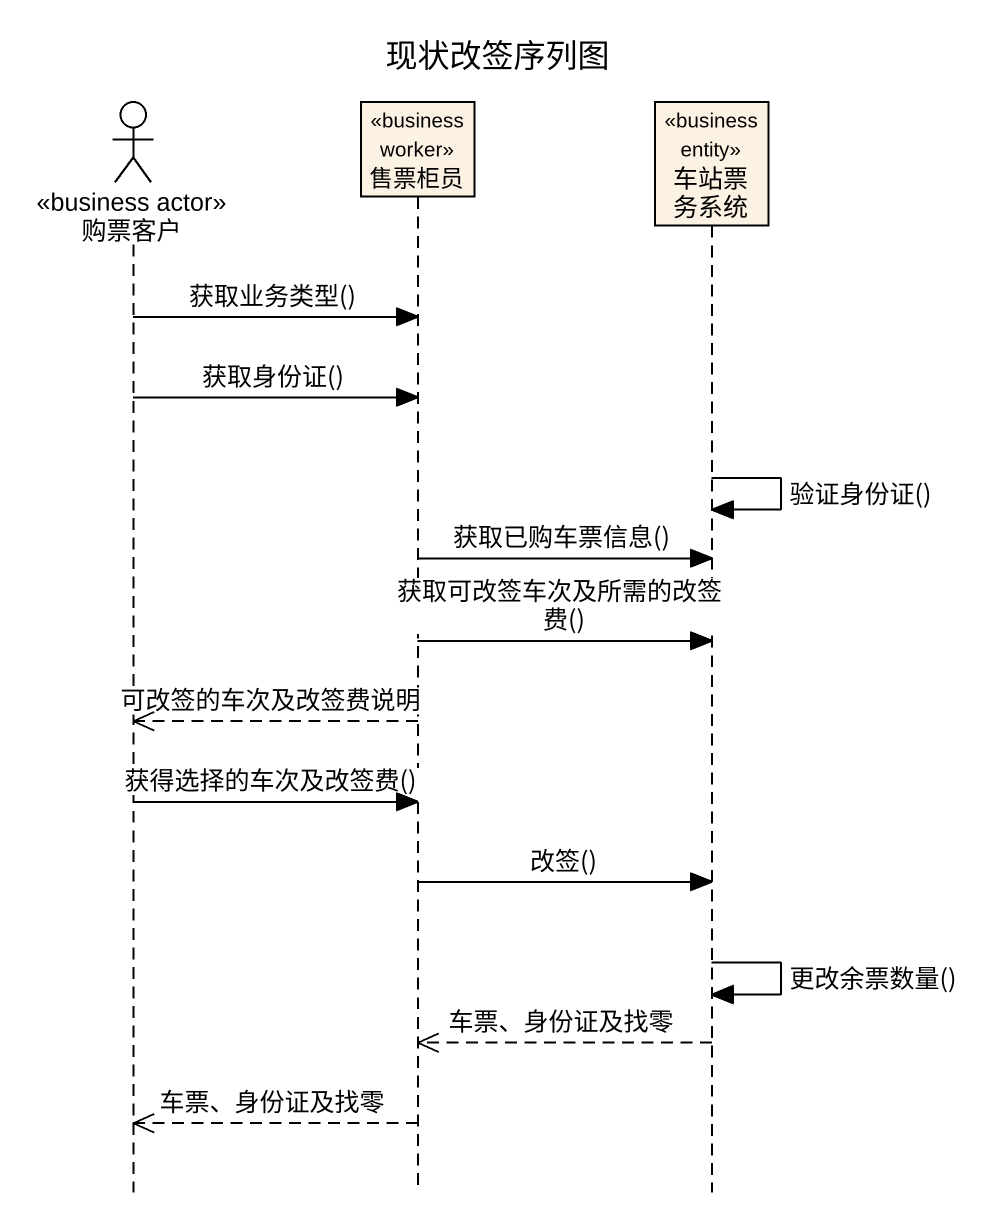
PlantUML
@startuml
title 现状改签序列图
hide footbox
actor 购票客户 <<business actor>>
participant 售票柜员 <<business worker>>
participant 车站票务系统 <<business entity>>

购票客户 -> 售票柜员 : 获取业务类型()
购票客户 -> 售票柜员 : 获取身份证()
车站票务系统 -> 车站票务系统 : 验证身份证()
售票柜员 -> 车站票务系统 : 获取已购车票信息()
售票柜员 -> 车站票务系统 : 获取可改签车次及所需的改签费()
售票柜员 -->> 购票客户 : 可改签的车次及改签费说明
购票客户 -> 售票柜员 : 获得选择的车次及改签费()
售票柜员 -> 车站票务系统 : 改签()
车站票务系统 -> 车站票务系统 : 更改余票数量()
车站票务系统 -->> 售票柜员 : 车票、身份证及找零
售票柜员 -->> 购票客户 : 车票、身份证及找零
@enduml
